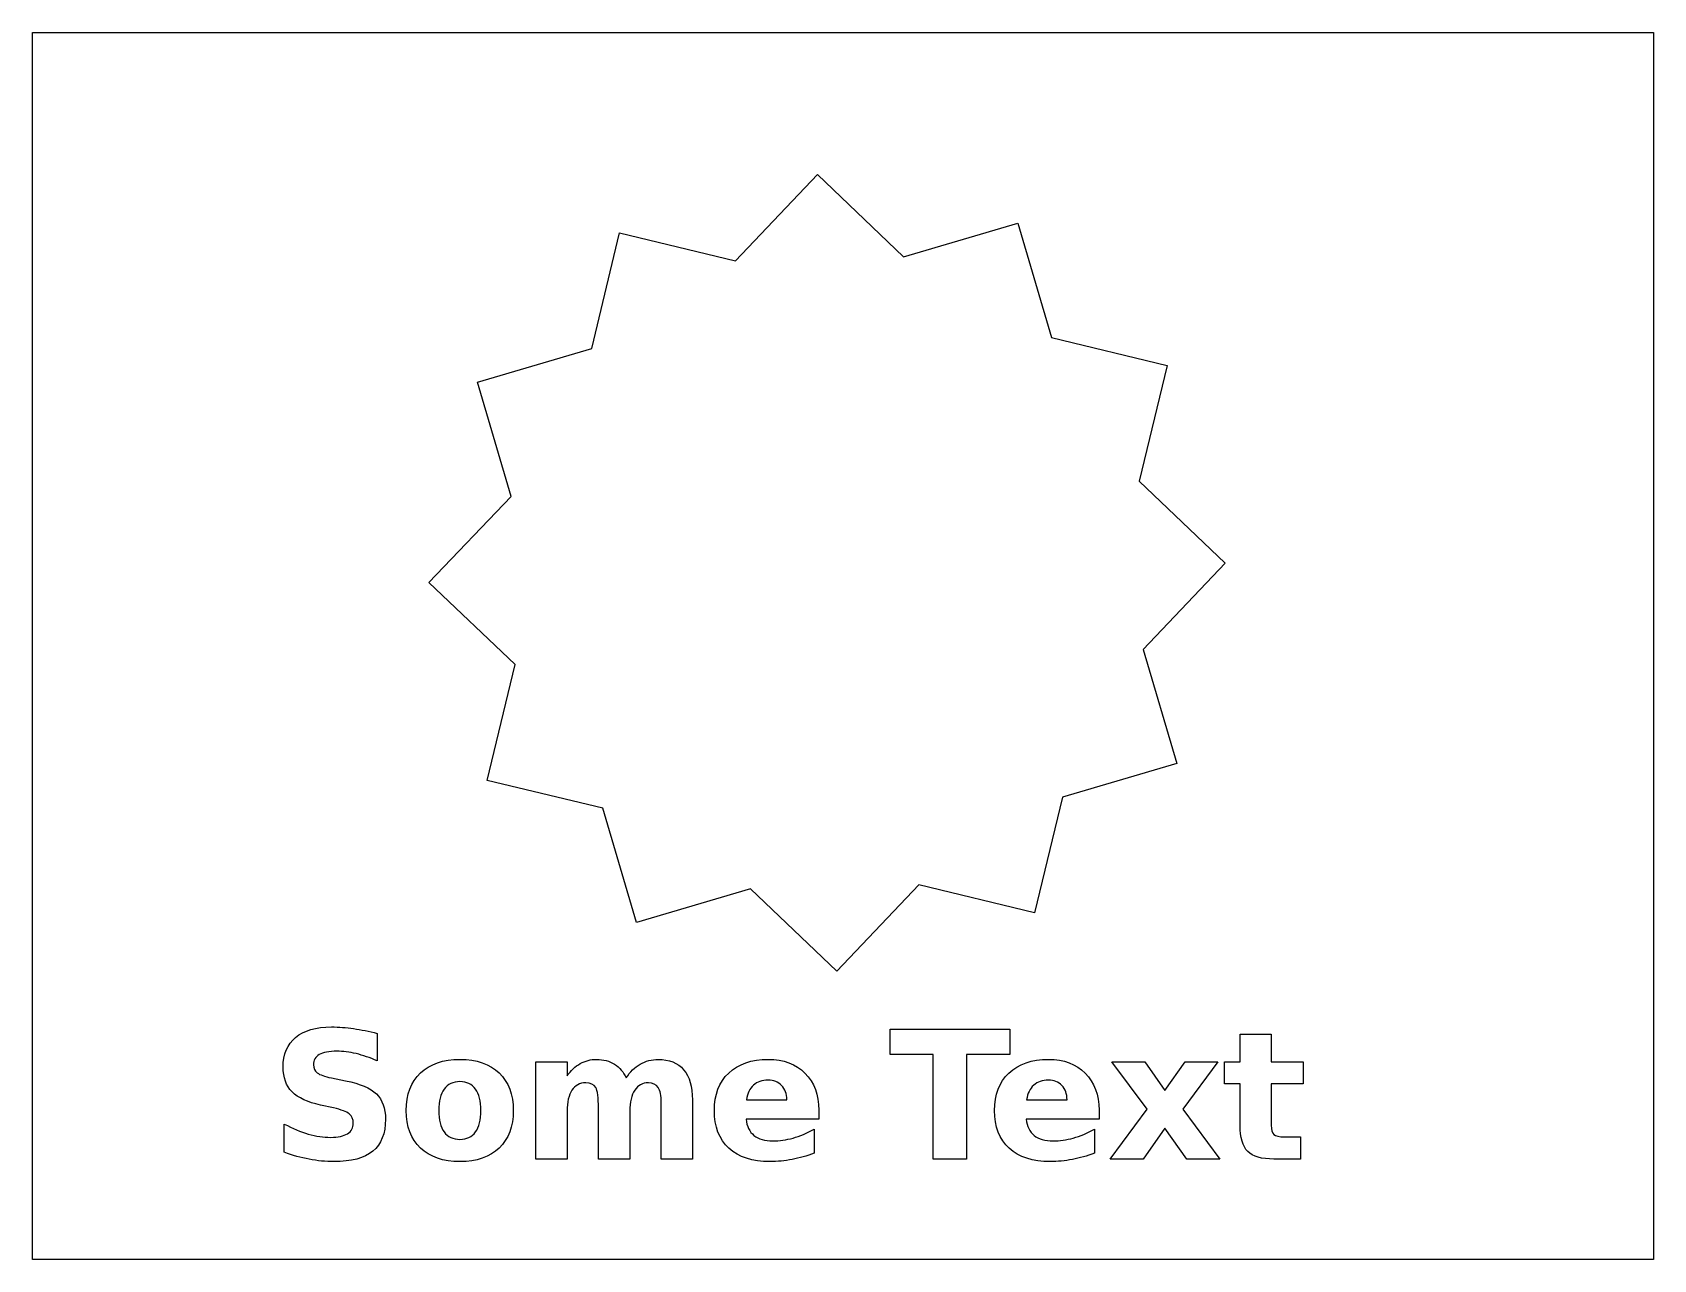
# Model space of a CAD drawing. Extents: x 50 to 152, y 149 to 227.
import ezdxf

# ---------------------------------------------------------------- set-up
doc = ezdxf.new("R2010")
doc.units = 0
doc.layers.add('Layer_1', color=7, linetype='CONTINUOUS')

msp = doc.modelspace()

# ---------------------------------------------------------------- linework, layer by layer
at = {"layer": 'Layer_1', "color": 7}
for p, q in [((49.590475, 226.987302), (152.399997, 226.987302)), ((49.590475, 149.174602), (49.590475, 226.987302)), ((152.399997, 226.987302), (152.399997, 149.174602)), ((94.169063, 212.499463), (99.374782, 217.968848)), ((99.374782, 217.968848), (104.839561, 212.758295)), ((104.839561, 212.758295), (112.082538, 214.892062)), ((112.082538, 214.892062), (114.209898, 207.647203)), ((85.057556, 206.940058), (86.83115, 214.279543)), ((86.83115, 214.279543), (94.169063, 212.499463)), ((77.812697, 204.812698), (85.057556, 206.940058)), ((114.209898, 207.647203), (121.549383, 205.873608)), ((121.549383, 205.873608), (119.769303, 198.535695)), ((79.946463, 197.569722), (77.812697, 204.812698)), ((119.769303, 198.535695), (125.238688, 193.329976)), ((74.73591, 192.10494), (79.946463, 197.569722)), ((125.238688, 193.329976), (120.028135, 187.865197)), ((80.205295, 186.899224), (74.73591, 192.10494)), ((120.028135, 187.865197), (122.161901, 180.622221)), ((78.425215, 179.561308), (80.205295, 186.899224)), ((122.161901, 180.622221), (114.917042, 178.494861)), ((85.7647, 177.787716), (78.425215, 179.561308)), ((114.917042, 178.494861), (113.143451, 171.155375)), ((87.89206, 170.542857), (85.7647, 177.787716)), ((105.805534, 172.935455), (100.599819, 167.466071)), ((113.143451, 171.155375), (105.805534, 172.935455)), ((95.135037, 172.676624), (87.89206, 170.542857)), ((100.599819, 167.466071), (95.135037, 172.676624)), ((71.443263, 163.516365), (71.443263, 161.774523)), ((71.443263, 163.516365), (71.443263, 163.516365)), ((103.981501, 163.775436), (111.566223, 163.775436)), ((103.981501, 162.171398), (103.981501, 163.775436)), ((103.981501, 163.775436), (103.981501, 163.775436)), ((111.566223, 163.775436), (111.566223, 162.171398)), ((126.178939, 161.719402), (126.178939, 163.472268)), ((126.178939, 163.472268), (128.152291, 163.472268)), ((128.152291, 163.472268), (128.152291, 161.719402)), ((128.152291, 163.472268), (128.152291, 163.472268)), ((76.701856, 161.868232), (76.701856, 161.868232)), ((81.513945, 155.545791), (81.513945, 161.719402)), ((81.513945, 161.719402), (83.49832, 161.719402)), ((83.49832, 161.719402), (83.49832, 160.815411)), ((106.715529, 162.171398), (103.981501, 162.171398)), ((106.715529, 155.545791), (106.715529, 162.171398)), ((111.566223, 162.171398), (108.837707, 162.171398)), ((108.837707, 162.171398), (108.837707, 155.545791)), ((120.280935, 158.704256), (118.054027, 161.719402)), ((118.054027, 161.719402), (120.143132, 161.719402)), ((120.143132, 161.719402), (121.405416, 159.889369)), ((121.405416, 159.889369), (122.684235, 161.719402)), ((124.77334, 161.719402), (122.546432, 158.71528)), ((122.684235, 161.719402), (124.77334, 161.719402)), ((125.197777, 160.308291), (125.197777, 161.719402)), ((125.197777, 161.719402), (126.178939, 161.719402)), ((128.152291, 161.719402), (130.186275, 161.719402)), ((130.186275, 161.719402), (130.186275, 160.308291)), ((68.549382, 160.694143), (69.453376, 160.512242)), ((76.701856, 160.457121), (76.701856, 160.457121)), ((87.246584, 160.694143), (87.246604, 160.694143)), ((126.178939, 160.308291), (125.197777, 160.308291)), ((126.178939, 157.69002), (126.178939, 160.308291)), ((130.186275, 160.308291), (128.152291, 160.308291)), ((128.152291, 160.308291), (128.152291, 157.69002)), ((68.687185, 158.786939), (67.865876, 158.968839)), ((83.49832, 158.582988), (83.49832, 155.545791)), ((85.488207, 155.545791), (85.488207, 158.764889)), ((87.472582, 158.577476), (87.472582, 155.545791)), ((89.462489, 155.545791), (89.462489, 158.764889)), ((91.446864, 159.305079), (91.446864, 155.545791)), ((94.869912, 159.305079), (97.433062, 159.305079)), ((97.433062, 159.305079), (97.433062, 159.305079)), ((99.461534, 158.649135), (99.461534, 158.086895)), ((99.461534, 158.649135), (99.461534, 158.649135)), ((112.641092, 159.305079), (115.204243, 159.305079)), ((115.204243, 159.305079), (115.204243, 159.305079)), ((117.232715, 158.649135), (117.232715, 158.086895)), ((117.232715, 158.649135), (117.232715, 158.649135)), ((117.943782, 155.545791), (120.280935, 158.704256)), ((120.280935, 158.704256), (120.280935, 158.704256)), ((122.546432, 158.71528), (124.883585, 155.545791)), ((65.561794, 155.97574), (65.561794, 157.767191)), ((99.461534, 158.086895), (94.847862, 158.086895)), ((99.169389, 157.441972), (99.169389, 155.920619)), ((117.232715, 158.086895), (112.619042, 158.086895)), ((116.94057, 157.441972), (116.94057, 155.920619)), ((121.405416, 157.497093), (120.03289, 155.545791)), ((122.794477, 155.545791), (121.405416, 157.497093)), ((129.001162, 156.956902), (130.015398, 156.956902)), ((130.015398, 156.956902), (130.015398, 155.545791)), ((83.49832, 155.545791), (81.513945, 155.545791)), ((87.472582, 155.545791), (85.488207, 155.545791)), ((91.446864, 155.545791), (89.462489, 155.545791)), ((108.837707, 155.545791), (106.715529, 155.545791)), ((120.03289, 155.545791), (117.943782, 155.545791)), ((124.883585, 155.545791), (122.794477, 155.545791)), ((130.015398, 155.545791), (128.323168, 155.545791)), ((152.399997, 149.174602), (49.590475, 149.174602))]:
    msp.add_line(p, q, dxfattribs=at)
for points in [[(66.283888, 163.262805), (66.813055, 163.703777), (67.573731, 163.924264), (68.565917, 163.924264)], [(68.565917, 163.924264), (69.017915, 163.924264), (69.482773, 163.889354), (69.960493, 163.819534)], [(69.960493, 163.819534), (70.438212, 163.753388), (70.932469, 163.652332), (71.443263, 163.516365)], [(65.490138, 161.372136), (65.490138, 162.19161), (65.754721, 162.821833), (66.283888, 163.262805)], [(67.777682, 162.176913), (67.535146, 162.037271), (67.413878, 161.82046), (67.413878, 161.526478)], [(67.413878, 161.526478), (67.413878, 161.305991), (67.494723, 161.133277), (67.656414, 161.008335)], [(68.902159, 162.386373), (68.395042, 162.386373), (68.020216, 162.316553), (67.777682, 162.176913)], [(70.120346, 162.232034), (69.690398, 162.334926), (69.284335, 162.386373), (68.902159, 162.386373)], [(71.443263, 161.774523), (70.991265, 161.976636), (70.550293, 162.129139), (70.120346, 162.232034)], [(74.199338, 161.008335), (74.802001, 161.5816), (75.636174, 161.868232), (76.701856, 161.868232)], [(76.701856, 161.868232), (77.763864, 161.868232), (78.592524, 161.5816), (79.187836, 161.008335)], [(83.49832, 160.815411), (83.740855, 161.164514), (84.0183, 161.42726), (84.330656, 161.603649)], [(84.330656, 161.603649), (84.646686, 161.780038), (84.993952, 161.868232), (85.372454, 161.868232)], [(85.372454, 161.868232), (85.798726, 161.868232), (86.175389, 161.765339), (86.502443, 161.559552)], [(86.502443, 161.559552), (86.829497, 161.353765), (87.077544, 161.065295), (87.246584, 160.694143)], [(87.246604, 160.694143), (87.496489, 161.076319), (87.792308, 161.366626), (88.13406, 161.565064)], [(88.13406, 161.565064), (88.479489, 161.767176), (88.85799, 161.868232), (89.269564, 161.868232)], [(89.269564, 161.868232), (89.978794, 161.868232), (90.518986, 161.649583), (90.890138, 161.212286)], [(93.745431, 161.002823), (94.355443, 161.579763), (95.19329, 161.868232), (96.258973, 161.868232)], [(96.258973, 161.868232), (97.229112, 161.868232), (98.004488, 161.576088), (98.585102, 160.9918)], [(111.516612, 161.002823), (112.126624, 161.579763), (112.964471, 161.868232), (114.030153, 161.868232)], [(114.030153, 161.868232), (115.000292, 161.868232), (115.775669, 161.576088), (116.356282, 160.9918)], [(66.05789, 159.812198), (65.679389, 160.198049), (65.490138, 160.718028), (65.490138, 161.372136)], [(67.656414, 161.008335), (67.821777, 160.887068), (68.119433, 160.782337), (68.549382, 160.694143)], [(69.453376, 160.512242), (70.368393, 160.328504), (71.018827, 160.049222), (71.404678, 159.674395)], [(73.300858, 158.627085), (73.300858, 159.641322), (73.600351, 160.435072), (74.199338, 161.008335)], [(76.701856, 160.457121), (76.264558, 160.457121), (75.930154, 160.299106), (75.698644, 159.983075)], [(77.68853, 159.983075), (77.460696, 160.299106), (77.131805, 160.457121), (76.701856, 160.457121)], [(79.187836, 161.008335), (79.786824, 160.435072), (80.086319, 159.641322), (80.086319, 158.627085)], [(90.890138, 161.212286), (91.261288, 160.774988), (91.446864, 160.139252), (91.446864, 159.305079)], [(92.835928, 158.627085), (92.835928, 159.633971), (93.139095, 160.425884), (93.745431, 161.002823)], [(96.247949, 160.556339), (95.865773, 160.556339), (95.555255, 160.447933), (95.316396, 160.23112)], [(97.102335, 160.209073), (96.885522, 160.440584), (96.600727, 160.556339), (96.247949, 160.556339)], [(98.585102, 160.9918), (99.16939, 160.407511), (99.461534, 159.626623), (99.461534, 158.649135)], [(110.607108, 158.627085), (110.607108, 159.633971), (110.910276, 160.425884), (111.516612, 161.002823)], [(114.01913, 160.556339), (113.636954, 160.556339), (113.326436, 160.447933), (113.087576, 160.23112)], [(114.873515, 160.209073), (114.656703, 160.440584), (114.371907, 160.556339), (114.01913, 160.556339)], [(116.356282, 160.9918), (116.940571, 160.407511), (117.232715, 159.626623), (117.232715, 158.649135)], [(67.865876, 158.968839), (67.042728, 159.145228), (66.440066, 159.426348), (66.05789, 159.812198)], [(71.404678, 159.674395), (71.790528, 159.299568), (71.983453, 158.766727), (71.983453, 158.075871)], [(75.698644, 159.983075), (75.470807, 159.670719), (75.356889, 159.218723), (75.356889, 158.627085)], [(78.030284, 158.627085), (78.030284, 159.218723), (77.916366, 159.670719), (77.68853, 159.983075)], [(83.807001, 159.911416), (83.601214, 159.602737), (83.49832, 159.159927), (83.49832, 158.582988)], [(84.683433, 160.37995), (84.304932, 160.37995), (84.012788, 160.223772), (83.807001, 159.911416)], [(85.311818, 160.082293), (85.194226, 160.280731), (84.984764, 160.37995), (84.683433, 160.37995)], [(85.488207, 158.764889), (85.488207, 159.448395), (85.429411, 159.88753), (85.311818, 160.082293)], [(87.786774, 159.916928), (87.584662, 159.608249), (87.479931, 159.161764), (87.472582, 158.577476)], [(88.657695, 160.37995), (88.282868, 160.37995), (87.992561, 160.22561), (87.786774, 159.916928)], [(89.280568, 160.082293), (89.151952, 160.280731), (88.944328, 160.37995), (88.657695, 160.37995)], [(89.473495, 159.134205), (89.473495, 159.5715), (89.409186, 159.88753), (89.280568, 160.082293)], [(95.316396, 160.23112), (95.077536, 160.017984), (94.928708, 159.709304), (94.869912, 159.305079)], [(97.433062, 159.305079), (97.433062, 159.679906), (97.32282, 159.981237), (97.102335, 160.209073)], [(113.087576, 160.23112), (112.848716, 160.017984), (112.699888, 159.709304), (112.641092, 159.305079)], [(115.204243, 159.305079), (115.204243, 159.679906), (115.094, 159.981237), (114.873515, 160.209073)], [(69.684886, 158.412111), (69.519521, 158.551752), (69.186954, 158.676695), (68.687185, 158.786939)], [(69.938446, 157.8168), (69.938446, 158.074032), (69.853926, 158.272469), (69.684886, 158.412111)], [(74.199338, 156.245835), (73.600351, 156.8191), (73.300858, 157.61285), (73.300858, 158.627085)], [(75.356889, 158.627085), (75.356889, 158.035448), (75.470807, 157.581614), (75.698644, 157.265583)], [(77.68853, 157.265583), (77.916366, 157.581614), (78.030284, 158.035448), (78.030284, 158.627085)], [(80.086319, 158.627085), (80.086319, 157.61285), (79.786824, 156.8191), (79.187836, 156.245835)], [(89.462489, 158.764889), (89.466158, 158.812661), (89.467992, 158.862271), (89.467992, 158.913718)], [(89.467992, 158.913718), (89.471661, 158.965164), (89.473495, 159.038659), (89.473495, 159.134205)], [(93.761969, 156.234811), (93.144608, 156.8044), (92.835928, 157.601824), (92.835928, 158.627085)], [(111.53315, 156.234811), (110.915789, 156.8044), (110.607108, 157.601824), (110.607108, 158.627085)], [(65.561794, 157.767191), (66.087286, 157.487907), (66.594405, 157.276608), (67.08315, 157.133291)], [(69.56913, 157.155341), (69.81534, 157.309681), (69.938446, 157.530167), (69.938446, 157.8168)], [(71.983453, 158.075871), (71.983453, 157.168203), (71.713358, 156.492046), (71.173168, 156.047399)], [(94.847862, 158.086895), (94.895634, 157.623874), (95.062837, 157.276608), (95.349469, 157.045097)], [(97.824425, 156.879732), (98.261723, 157.004675), (98.710044, 157.192089), (99.169389, 157.441972)], [(112.619042, 158.086895), (112.666815, 157.623874), (112.834017, 157.276608), (113.12065, 157.045097)], [(115.595606, 156.879732), (116.032904, 157.004675), (116.481225, 157.192089), (116.94057, 157.441972)], [(126.664009, 156.030861), (126.340629, 156.357915), (126.178939, 156.910968), (126.178939, 157.69002)], [(128.152291, 157.69002), (128.152291, 157.403387), (128.20925, 157.208625), (128.323168, 157.105732)], [(67.08315, 157.133291), (67.575569, 156.99365), (68.049614, 156.923829), (68.505284, 156.923829)], [(68.505284, 156.923829), (68.968306, 156.923829), (69.322921, 157.001), (69.56913, 157.155341)], [(75.698644, 157.265583), (75.930154, 156.953229), (76.264558, 156.797052), (76.701856, 156.797052)], [(76.701856, 156.797052), (77.131805, 156.797052), (77.460696, 156.953229), (77.68853, 157.265583)], [(95.349469, 157.045097), (95.636102, 156.813586), (96.036651, 156.697831), (96.551118, 156.697831)], [(96.551118, 156.697831), (96.966366, 156.697831), (97.390802, 156.758464), (97.824425, 156.879732)], [(113.12065, 157.045097), (113.407282, 156.813586), (113.807832, 156.697831), (114.322298, 156.697831)], [(114.322298, 156.697831), (114.737547, 156.697831), (115.161983, 156.758464), (115.595606, 156.879732)], [(128.323168, 157.105732), (128.437084, 157.006512), (128.663082, 156.956902), (129.001162, 156.956902)], [(67.138271, 155.534768), (66.612778, 155.633986), (66.087286, 155.780977), (65.561794, 155.97574)], [(68.709235, 155.385941), (68.187418, 155.385941), (67.663763, 155.43555), (67.138271, 155.534768)], [(71.173168, 156.047399), (70.63665, 155.606427), (69.815339, 155.385941), (68.709235, 155.385941)], [(76.701856, 155.385941), (75.636174, 155.385941), (74.802001, 155.672572), (74.199338, 156.245835)], [(79.187836, 156.245835), (78.592524, 155.672572), (77.763864, 155.385941), (76.701856, 155.385941)], [(96.369217, 155.385941), (95.252088, 155.385941), (94.383005, 155.668898), (93.761969, 156.234811)], [(97.769305, 155.523744), (97.302609, 155.431875), (96.835913, 155.385941), (96.369217, 155.385941)], [(99.169389, 155.920619), (98.702695, 155.74423), (98.236, 155.611939), (97.769305, 155.523744)], [(114.140398, 155.385941), (113.023268, 155.385941), (112.154185, 155.668898), (111.53315, 156.234811)], [(115.540485, 155.523744), (115.073789, 155.431875), (114.607094, 155.385941), (114.140398, 155.385941)], [(116.94057, 155.920619), (116.473876, 155.74423), (116.007181, 155.611939), (115.540485, 155.523744)], [(128.323168, 155.545791), (127.544116, 155.545791), (126.991063, 155.707481), (126.664009, 156.030861)]]:
    msp.add_open_spline(points, degree=3, dxfattribs=at)

doc.saveas('drawing.dxf')
